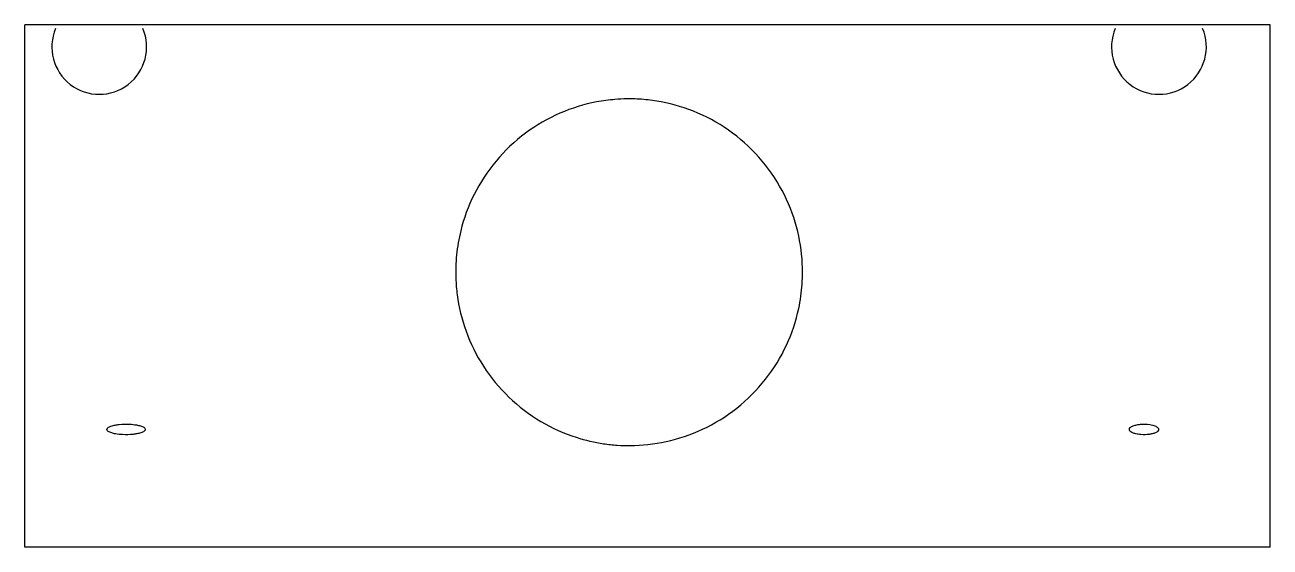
# Model space of a CAD drawing. Extents: x 2513 to 2682, y -731 to -660.
import ezdxf

# ---------------------------------------------------------------- set-up
doc = ezdxf.new("R2010")
doc.units = 0
doc.header["$LTSCALE"] = 12
doc.header["$MEASUREMENT"] = 0
doc.layers.add('MARKING', color=11, linetype='CONTINUOUS')
doc.layers.add('SHELL', color=40, linetype='CONTINUOUS')

msp = doc.modelspace()

# ---------------------------------------------------------------- linework, layer by layer
at = {"layer": 'MARKING', "extrusion": (4.28427e-14, 5.11783e-15, -1)}
msp.add_arc((-2523.87, -714.66), 0.0625, 353.1879, 6.8121, dxfattribs=at)
at = {"layer": 'MARKING', "extrusion": (-3.37319e-15, -2.10892e-12, -1)}
msp.add_arc((-2662.81, -714.66, 0), 0.0625, 357.6448, 2.3552, dxfattribs=at)
at = {"layer": 'MARKING'}
for points, knots in [([(2523.81, -714.66), (2523.82, -714.56), (2523.88, -714.48), (2524, -714.37), (2524.07, -714.33), (2524.21, -714.26), (2524.28, -714.24), (2524.54, -714.15), (2524.73, -714.1), (2525.1, -714.03), (2525.29, -714.01), (2525.95, -713.94), (2526.43, -713.93), (2527.22, -713.97), (2527.54, -714), (2528.02, -714.09), (2528.19, -714.13), (2528.44, -714.2), (2528.53, -714.23), (2528.67, -714.29), (2528.74, -714.32), (2528.85, -714.4), (2528.9, -714.43), (2528.98, -714.53), (2529.01, -714.6), (2529.01, -714.72), (2528.99, -714.77), (2528.94, -714.85), (2528.91, -714.88), (2528.81, -714.97), (2528.73, -715.01), (2528.57, -715.08), (2528.49, -715.11), (2528.24, -715.19), (2528.06, -715.23), (2527.71, -715.29), (2527.53, -715.32), (2526.88, -715.39), (2526.4, -715.4), (2525.6, -715.35), (2525.29, -715.32), (2524.8, -715.24), (2524.62, -715.2), (2524.36, -715.12), (2524.28, -715.09), (2524.12, -715.02), (2524.05, -714.98), (2523.91, -714.89), (2523.85, -714.82), (2523.81, -714.71), (2523.81, -714.69), (2523.81, -714.67)], [0, 0, 0, 0, 0.020398, 0.020398, 0.040796, 0.040796, 0.061193, 0.061193, 0.113291, 0.113291, 0.165389, 0.165389, 0.294502, 0.294502, 0.381671, 0.381671, 0.428477, 0.428477, 0.452214, 0.452214, 0.47103, 0.47103, 0.485886, 0.485886, 0.500741, 0.500741, 0.510774, 0.510774, 0.520807, 0.520807, 0.54374, 0.54374, 0.566673, 0.566673, 0.615269, 0.615269, 0.663866, 0.663866, 0.795049, 0.795049, 0.881338, 0.881338, 0.929955, 0.929955, 0.954327, 0.954327, 0.975255, 0.975255, 0.996183, 0.996183, 1, 1, 1, 1]), ([(2662.74, -714.66), (2662.75, -714.56), (2662.8, -714.48), (2662.91, -714.36), (2662.98, -714.31), (2663.12, -714.23), (2663.19, -714.2), (2663.42, -714.11), (2663.59, -714.07), (2663.92, -714), (2664.08, -713.98), (2664.67, -713.93), (2665.09, -713.94), (2665.64, -714.02), (2665.78, -714.05), (2666.02, -714.11), (2666.11, -714.14), (2666.29, -714.21), (2666.37, -714.24), (2666.5, -714.33), (2666.56, -714.37), (2666.66, -714.48), (2666.71, -714.56), (2666.72, -714.73), (2666.68, -714.82), (2666.58, -714.94), (2666.53, -714.98), (2666.41, -715.06), (2666.34, -715.09), (2666.14, -715.18), (2666, -715.22), (2665.72, -715.29), (2665.58, -715.32), (2665.06, -715.39), (2664.69, -715.4), (2664.07, -715.35), (2663.84, -715.32), (2663.46, -715.23), (2663.32, -715.18), (2663.1, -715.09), (2663.01, -715.04), (2662.87, -714.93), (2662.81, -714.87), (2662.76, -714.75), (2662.75, -714.71), (2662.74, -714.67)], [0, 0, 0, 0, 0.026359, 0.026359, 0.052719, 0.052719, 0.079078, 0.079078, 0.137013, 0.137013, 0.194947, 0.194947, 0.339781, 0.339781, 0.387794, 0.387794, 0.42273, 0.42273, 0.451662, 0.451662, 0.475078, 0.475078, 0.498493, 0.498493, 0.521908, 0.521908, 0.545324, 0.545324, 0.568739, 0.568739, 0.618646, 0.618646, 0.668553, 0.668553, 0.798164, 0.798164, 0.88066, 0.88066, 0.930691, 0.930691, 0.961973, 0.961973, 0.98797, 0.98797, 1, 1, 1, 1])]:
    msp.add_open_spline(points, degree=3, knots=knots, dxfattribs=at)
at = {"layer": 'SHELL'}
for p, q in [((2681.86, -659.66), (2512.66, -659.66)), ((2512.66, -730.66), (2512.66, -659.66)), ((2681.86, -730.66), (2681.86, -659.66)), ((2681.86, -730.66), (2512.66, -730.66))]:
    msp.add_line(p, q, dxfattribs=at)
for centre in [(2522.76, -662.66), (2666.76, -662.66)]:
    msp.add_arc(centre, 6.44, 157.1473, 22.8527, dxfattribs=at)
msp.add_open_spline([(2618.33, -693.29), (2618.33, -693.82), (2618.31, -694.36), (2618.2, -696), (2618.05, -697.12), (2617.45, -699.9), (2616.9, -701.58), (2615.39, -704.83), (2614.43, -706.4), (2612.15, -709.3), (2610.84, -710.62), (2607.95, -712.91), (2606.38, -713.87), (2603.13, -715.39), (2601.46, -715.95), (2598.13, -716.67), (2596.49, -716.84), (2594.32, -716.86), (2593.72, -716.84), (2592.52, -716.76), (2591.91, -716.69), (2590.07, -716.42), (2588.82, -716.13), (2585.94, -715.21), (2584.31, -714.48), (2581.21, -712.65), (2579.75, -711.54), (2577.11, -709.01), (2575.94, -707.59), (2573.99, -704.55), (2573.19, -702.94), (2572.01, -699.67), (2571.62, -698.01), (2571.3, -695.62), (2571.24, -694.86), (2571.19, -693.59), (2571.19, -693.07), (2571.23, -692.02), (2571.26, -691.48), (2571.42, -689.86), (2571.61, -688.76), (2572.29, -686), (2572.89, -684.33), (2574.5, -681.13), (2575.5, -679.59), (2577.86, -676.77), (2579.21, -675.49), (2582.15, -673.3), (2583.73, -672.39), (2586.99, -670.97), (2588.66, -670.46), (2591.16, -669.98), (2592.01, -669.87), (2593.37, -669.76), (2593.9, -669.73), (2594.81, -669.72), (2595.19, -669.72), (2595.96, -669.75), (2596.35, -669.77), (2597.53, -669.87), (2598.32, -669.98), (2600.79, -670.44), (2602.47, -670.95), (2605.76, -672.37), (2607.35, -673.28), (2610.31, -675.48), (2611.67, -676.77), (2614.04, -679.61), (2615.05, -681.17), (2616.66, -684.4), (2617.27, -686.08), (2618.07, -689.42), (2618.28, -691.08), (2618.33, -692.88), (2618.33, -693.09), (2618.33, -693.29)], degree=3, knots=[0, 0, 0, 0, 1.772199, 1.772199, 5.316597, 5.316597, 10.557764, 10.557764, 15.798931, 15.798931, 21.040099, 21.040099, 26.281266, 26.281266, 31.522433, 31.522433, 36.763601, 36.763601, 38.716756, 38.716756, 40.66991, 40.66991, 44.57622, 44.57622, 49.75887, 49.75887, 54.94152, 54.94152, 60.12417, 60.12417, 65.306819, 65.306819, 70.489469, 70.489469, 72.923179, 72.923179, 74.65895, 74.65895, 76.394721, 76.394721, 79.866263, 79.866263, 85.088087, 85.088087, 90.309911, 90.309911, 95.531735, 95.531735, 100.753559, 100.753559, 105.975383, 105.975383, 108.661745, 108.661745, 110.385431, 110.385431, 111.651094, 111.651094, 112.916757, 112.916757, 115.448084, 115.448084, 120.707949, 120.707949, 125.967814, 125.967814, 131.22768, 131.22768, 136.487545, 136.487545, 141.747411, 141.747411, 147.007276, 147.007276, 147.679593, 147.679593, 147.679593, 147.679593], dxfattribs=at)

doc.saveas('drawing.dxf')
